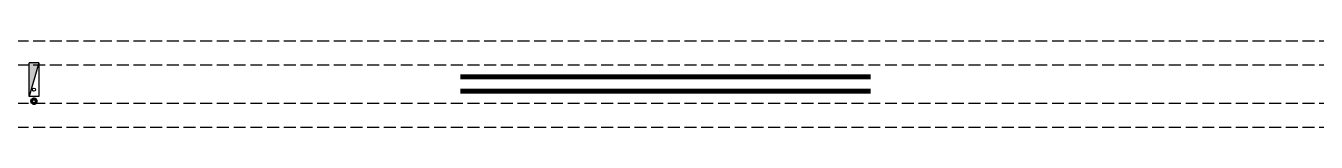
# Model space of a CAD drawing. Extents: x -474411 to 577939, y 0 to 1014176.
# Drawn here: x -227760 to -200719, y 688670 to 690470 of the extents above; entities that cross this region are included whole.
import ezdxf

# ---------------------------------------------------------------- set-up
doc = ezdxf.new("R2010")
doc.units = 0
doc.header["$LTSCALE"] = 1000
doc.header["$MEASUREMENT"] = 0
doc.linetypes.add('CENTER', pattern=[2, 1.25, -0.25, 0.25, -0.25])
doc.linetypes.add('DASH', pattern=[0.35, 0.25, -0.1])
for name, color, linetype in [('A-HATCH-2', 251, 'Continuous'), ('A-WINDOW', 140, 'Continuous'), ('SB_ZF消火栓', 10, 'Continuous')]:
    doc.layers.add(name, color=color, linetype=linetype)
doc.layers.add('LG-ZF消防', color=1, linetype='Continuous', lineweight=60)
doc.layers.add('柱间支撑', color=6, linetype='CENTER', lineweight=0)

# ---------------------------------------------------------------- blocks, each defined once
blk = doc.blocks.new('w42343')
at = {"layer": 'A-HATCH-2', "linetype": 'DASH'}
for p, q in [((-263654, 690470), (-128354, 690470)), ((-263654, 689970), (-128354, 689970)), ((-263654, 689170), (-128354, 689170)), ((-263654, 688670), (-128354, 688670))]:
    blk.add_line(p, q, dxfattribs=at)
blk = doc.blocks.new('234243242332')
at = {"layer": 'SB_ZF消火栓'}
blk.add_hatch(color=8, dxfattribs=at).paths.add_polyline_path([(-227690, 689310), (-227690, 690010), (-227490, 690010)])
at = {"layer": 'LG-ZF消防', "color": 8, "linetype": 'Continuous'}
blk.add_circle((-227590, 689210), 50, dxfattribs=at)
at = {"layer": 'SB_ZF消火栓', "color": 8}
for p, q in [((-227690, 689310), (-227690, 690010)), ((-227490, 690010), (-227690, 690010)), ((-227490, 690010), (-227690, 689310)), ((-227490, 690010), (-227490, 689310)), ((-227490, 689310), (-227690, 689310))]:
    blk.add_line(p, q, dxfattribs=at)
blk.add_circle((-227590, 689450), 32.5, dxfattribs=at)

msp = doc.modelspace()

# ---------------------------------------------------------------- linework, layer by layer
at = {"layer": '柱间支撑', "color": 8, "const_width": 100}
for points in [[(-210054.2, 689720), (-218654.2, 689720)], [(-210054.2, 689420), (-218654.2, 689420)]]:
    msp.add_lwpolyline(points, dxfattribs=at)

# ---------------------------------------------------------------- block references
at = {"layer": 'A-WINDOW', "color": 8}
msp.add_blockref('w42343', (0, 0), dxfattribs=at)
at = {"layer": 'SB_ZF消火栓', "color": 8, "linetype": 'Continuous'}
msp.add_blockref('234243242332', (0, 0), dxfattribs=at)

doc.saveas('drawing.dxf')
